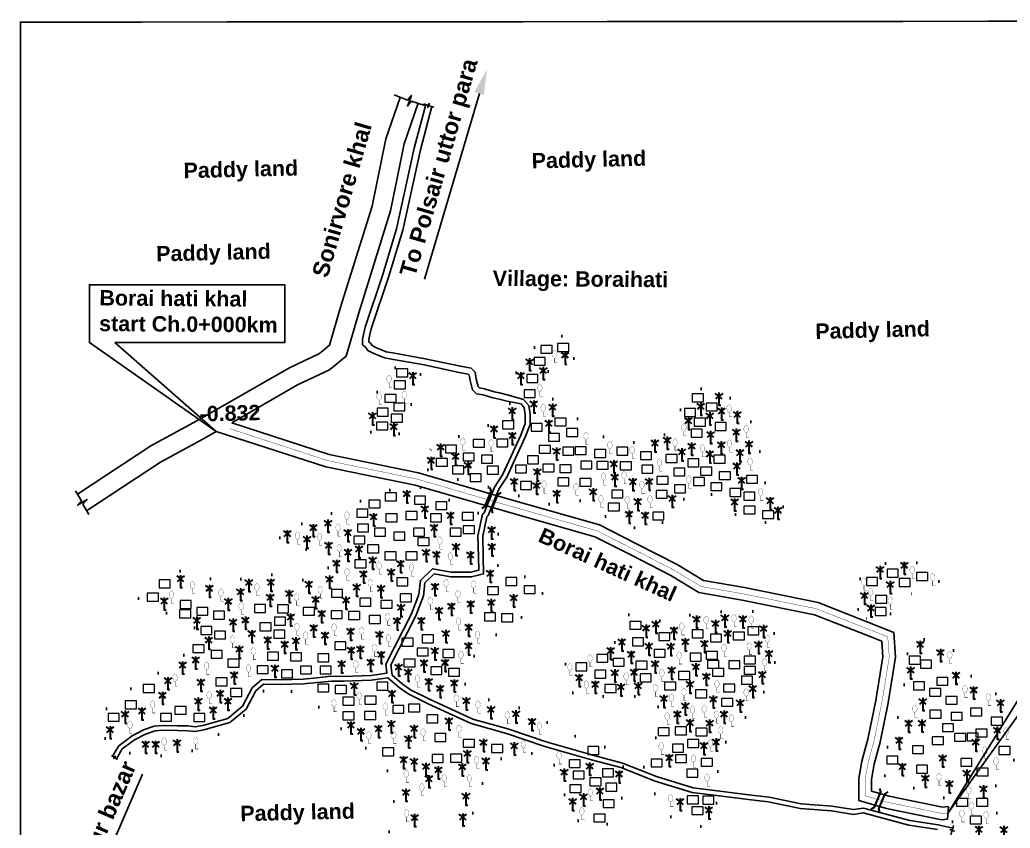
# Model space of a CAD drawing. Header units: millimetres. Extents: x 103 to 31097, y -128775 to -48.
# Drawn here: x 29988 to 30617, y -128496 to -127983 of the extents above; entities that cross this region are included whole.
import ezdxf

# ---------------------------------------------------------------- set-up
doc = ezdxf.new("R2010")
doc.units = ezdxf.units.MM
doc.header["$MEASUREMENT"] = 0
doc.linetypes.add('CENTERX2', pattern=[4, 2.5, -0.5, 0.5, -0.5])
doc.linetypes.add('DOT2', pattern=[0.125, 0, -0.125])
for name, color, linetype in [('boundary', 7, 'Continuous'), ('Home Stead', 151, 'Continuous'), ('Khal', 4, 'Continuous'), ('TEXT', 5, 'Continuous'), ('Trees', 77, 'Continuous')]:
    doc.layers.add(name, color=color, linetype=linetype)
for name, color, linetype, lineweight in [('Bridge or Culvert', 7, 'Continuous', 25), ('HOUSE', 144, 'Continuous', 18), ('PUCCA ROAD', 1, 'Continuous', 30)]:
    doc.layers.add(name, color=color, linetype=linetype, lineweight=lineweight)
doc.styles.add('sum', font='arialbd.ttf')

# ---------------------------------------------------------------- blocks, each defined once
blk = doc.blocks.new('A$C7FEE66E4')
at = {"layer": 'Trees', "linetype": 'Continuous', "const_width": 0.000142}
blk.add_lwpolyline([(0, 0.00001, 0.606435), (0, 0.00493, 0.606435)], format="xyb", close=True, dxfattribs=at)
at = {"layer": 'Trees', "linetype": 'Continuous', "const_width": 0.000252}
for points in [[(0, 0.00001), (0, -0.00287)], [(0, -0.00287), (0.00172, -0.00287)]]:
    blk.add_lwpolyline(points, dxfattribs=at)
blk = doc.blocks.new('A$C01DB3217')
at = {"layer": 'Trees', "color": 1, "lineweight": 30}
blk.add_lwpolyline([(0, 0.0028), (0, -0.00714), (0.00154, -0.00714)], dxfattribs=at)
for centre, start, end in [((-0.01201, -0.01535), 41.24911, 62.67823), ((0.01201, -0.01535), 117.32177, 138.75089)]:
    blk.add_arc(centre, 0.01949, start, end, dxfattribs=at)

msp = doc.modelspace()

# ---------------------------------------------------------------- linework, layer by layer
at = {"layer": 'boundary', "color": 0, "const_width": 1.01}
msp.add_lwpolyline([(29988.69, -127984.47), (31096.58, -127983.5), (31096.58, -128773.3), (29988.69, -128774.27), (29988.69, -127984.47)], dxfattribs=at)
at = {"layer": 'Bridge or Culvert', "color": 7, "linetype": 'Continuous', "lineweight": 30}
for points in [[(30281.27, -128292.73), (30283.28, -128291.55), (30287.22, -128281.9), (30286.57, -128279.64)], [(30288.35, -128295.78), (30287.74, -128293.53), (30291.67, -128283.88), (30293.71, -128282.72)], [(30528.49, -128483.47), (30530.5, -128482.3), (30534.44, -128472.64), (30533.8, -128470.39)], [(30533.92, -128485.68), (30533.3, -128483.44), (30537.24, -128473.79), (30539.28, -128472.62)]]:
    msp.add_lwpolyline(points, dxfattribs=at)
at = {"layer": 'Home Stead', "color": 7, "linetype": 'DOT2', "lineweight": 50, "ltscale": 159.474072, "flags": 128}
for points in [[(30247.01, -128268.39), (30260.86, -128273.43), (30275.5, -128276.69), (30291.83, -128280.95), (30311.44, -128286.91), (30328.43, -128291.18), (30346.38, -128287.6), (30353.46, -128291.05), (30359.46, -128297.77), (30365.09, -128301.58), (30379.63, -128305.57), (30391.98, -128306.48), (30403.06, -128293.04), (30412.77, -128283.79), (30422.22, -128281.07), (30432.03, -128286.88), (30441.66, -128296.32), (30450.56, -128301.04), (30465.62, -128301.95), (30473.69, -128298.81), (30471.99, -128288.01), (30461.64, -128278.71), (30458.92, -128266.54), (30457.1, -128250.75), (30454.92, -128242.58), (30448.56, -128232.41), (30434.93, -128219.12), (30420.21, -128216.94), (30409.68, -128223.66), (30402.77, -128243.45), (30393.69, -128247.81), (30373.7, -128251.98), (30358.26, -128247.26), (30346.63, -128239.64), (30328.98, -128225.63), (30321.9, -128220.19), (30323.17, -128206.21), (30327.35, -128203.12), (30337.89, -128201.85), (30341.16, -128194.77), (30337.16, -128183.69), (30324.81, -128183.33), (30316.81, -128188.05), (30304.46, -128203.85), (30299.73, -128214.92), (30299.19, -128226.54), (30294.44, -128233.29), (30288.09, -128239.1), (30273.91, -128245.45), (30262.29, -128248.36), (30253.57, -128251.44), (30248.48, -128255.98), (30246.3, -128262.7), (30247.01, -128268.39)], [(30210.82, -128244.44), (30227.98, -128247.83), (30235.21, -128230.12), (30240.7, -128216.55), (30243.06, -128205.25), (30231.21, -128202.01), (30223.22, -128204.72), (30218.93, -128211.57), (30209.8, -128228.41), (30209.23, -128239.39), (30210.82, -128244.44)], [(30063.56, -128350.04), (30099.58, -128368.85), (30099.17, -128377.44), (30091.8, -128386.44), (30079.52, -128395.44), (30059.87, -128406.07), (30042.27, -128420.8), (30039.66, -128433.77), (30046.37, -128445.75), (30071.74, -128450.66), (30100.81, -128446.16), (30133.14, -128422.03), (30145.42, -128405.26), (30156.88, -128406.89), (30183.9, -128422.44), (30193.31, -128434.3), (30212.96, -128448.62), (30221.14, -128458.02), (30226.47, -128483.06), (30223.6, -128496.96), (30214.19, -128505.55), (30206, -128520.28), (30207.23, -128535.82), (30214.6, -128551.37), (30247.75, -128541.96), (30266.99, -128523.14), (30278.86, -128472.83), (30288.27, -128455.24), (30294.82, -128450.74), (30304.24, -128449.11), (30323.88, -128447.06), (30333.71, -128472.83), (30334.94, -128484.69), (30344.35, -128492.46), (30358.27, -128495.33), (30368.91, -128485.51), (30371.77, -128463.83), (30370.14, -128448.29), (30329.21, -128433.15), (30314.88, -128422.93), (30296.87, -128416.38), (30274.36, -128411.88), (30269.04, -128400.84), (30279.27, -128381.21), (30285.82, -128375.07), (30300.96, -128368.53), (30314.47, -128352.98), (30322.55, -128343.68), (30307.1, -128335.39), (30291.55, -128331.3), (30291.83, -128306.03), (30288.39, -128300.58), (30273.18, -128293.13), (30239.14, -128278.11), (30216.91, -128282.36), (30206.85, -128287.19), (30190.16, -128294.22), (30174.27, -128301.46), (30153.76, -128305.07), (30152.95, -128313.92), (30175.68, -128320.75), (30183.12, -128325.78), (30184.33, -128333.41), (30167.62, -128338.45), (30146.7, -128334.63), (30134.03, -128336.03), (30120.13, -128340.46), (30102.43, -128335.63), (30093.78, -128333.02), (30077.49, -128331.81), (30072.46, -128334.83), (30063.56, -128350.04)], [(30520.11, -128356.99), (30519.8, -128340.14), (30525.52, -128330.92), (30531.89, -128329.01), (30543.34, -128326.47), (30552.15, -128326.51), (30560.8, -128327.93), (30563.76, -128328.81), (30567.05, -128330.78), (30568.36, -128332.42), (30571.32, -128339.1), (30570.55, -128341.94), (30567.05, -128343.8), (30559.38, -128345.77), (30554.12, -128346.98), (30550.72, -128348.51), (30547.55, -128349.38), (30545.79, -128350.59), (30543.06, -128352.56), (30541.3, -128356.93), (30540.54, -128360.77), (30539.77, -128365.03), (30535.28, -128365.14), (30532.32, -128364.81), (30526.73, -128363.39), (30523.34, -128361.42), (30520.11, -128356.99)], [(30334.46, -128391.53), (30335.51, -128407.01), (30341.81, -128411.99), (30373.83, -128412.26), (30390.63, -128411.47), (30394.3, -128421.7), (30391.41, -128440.9), (30383.02, -128459.52), (30390.36, -128467.91), (30392.47, -128483.97), (30406.12, -128490.79), (30421.6, -128494.98), (30428.43, -128489.21), (30430.79, -128476.62), (30431.05, -128461.67), (30431.27, -128449.33), (30438.14, -128437.8), (30445.75, -128429.41), (30450.74, -128422.33), (30458.61, -128413.15), (30465.44, -128398.19), (30470.42, -128376.65), (30455.2, -128358.29), (30429.21, -128358.55), (30413.2, -128360.65), (30400.08, -128365.37), (30385.64, -128362.48), (30374.62, -128360.38), (30369.89, -128373.76), (30363.59, -128380.06), (30350.47, -128383.99), (30337.08, -128388.45), (30334.46, -128391.53)], [(30545.37, -128425.36), (30535.99, -128452.51), (30535.01, -128461.49), (30554.75, -128470.08), (30571.95, -128475.16), (30580.64, -128479.15), (30578.29, -128489.85), (30583.66, -128495.3), (30590.64, -128496.94), (30593.66, -128509.83), (30593.11, -128516.13), (30589.13, -128525.74), (30585.3, -128530.39), (30570.78, -128532.85), (30561.6, -128541.92), (30561.19, -128551.5), (30566.81, -128561.63), (30579.55, -128569.85), (30594.34, -128570.67), (30615.44, -128565.47), (30622.54, -128563.72), (30632.84, -128567.38), (30649.16, -128577.52), (30664.5, -128587.81), (30673.92, -128593.5), (30685.31, -128573.36), (30694.73, -128551.47), (30692.1, -128531.11), (30662.96, -128520.6), (30645.87, -128514.9), (30624.84, -128503.74), (30611.48, -128491.7), (30602.72, -128476.59), (30613.67, -128458.38), (30620.03, -128451.37), (30630.76, -128455.97), (30635.36, -128471.73), (30641.06, -128489.68), (30646.97, -128497.56), (30656.83, -128503.91), (30673.26, -128510.7), (30692.32, -128515.52), (30706.78, -128511.36), (30714.01, -128495.38), (30727.16, -128485.5), (30755.43, -128493.82), (30765.28, -128492.73), (30772.29, -128485.06), (30776.46, -128467.55), (30775.14, -128451.35), (30743.81, -128444.12), (30723.22, -128426.83), (30697.37, -128417.41), (30675.24, -128408), (30660.57, -128412.11), (30651.81, -128423.05), (30647.87, -128432.9), (30638.88, -128435.31), (30628.15, -128428.09), (30618.73, -128418.89), (30611.3, -128411.65), (30598.57, -128407.51), (30591.78, -128399.19), (30582.36, -128383.86), (30574.22, -128379.66), (30554.29, -128373.53), (30553.41, -128379.01), (30548.81, -128393.46), (30549.69, -128411.63), (30545.37, -128425.36)]]:
    msp.add_lwpolyline(points, dxfattribs=at)
at = {"layer": 'HOUSE'}
for points in [[(30318.85, -128194.43), (30325.93, -128194.43), (30325.93, -128189.47), (30318.85, -128189.47), (30318.85, -128194.43)], [(30329.47, -128193.28), (30336.56, -128193.28), (30336.56, -128188.32), (30329.47, -128188.32), (30329.47, -128193.28)], [(30314.53, -128202.03), (30321.61, -128202.03), (30321.61, -128197.07), (30314.53, -128197.07), (30314.53, -128202.03)], [(30227.26, -128209.38), (30234.35, -128209.38), (30234.35, -128204.42), (30227.26, -128204.42), (30227.26, -128209.38)], [(30309.84, -128212.98), (30316.92, -128212.98), (30316.92, -128208.02), (30309.84, -128208.02), (30309.84, -128212.98)], [(30225.77, -128216.97), (30232.86, -128216.97), (30232.86, -128212.01), (30225.77, -128212.01), (30225.77, -128216.97)], [(30219.81, -128225.48), (30226.9, -128225.48), (30226.9, -128220.51), (30219.81, -128220.51), (30219.81, -128225.48)], [(30308.19, -128222.61), (30315.28, -128222.61), (30315.28, -128217.65), (30308.19, -128217.65), (30308.19, -128222.61)], [(30414.87, -128225.19), (30421.96, -128225.19), (30421.96, -128220.23), (30414.87, -128220.23), (30414.87, -128225.19)], [(30214.9, -128234.25), (30221.99, -128234.25), (30221.99, -128229.29), (30214.9, -128229.29), (30214.9, -128234.25)], [(30225.47, -128230.98), (30232.56, -128230.98), (30232.56, -128226.02), (30225.47, -128226.02), (30225.47, -128230.98)], [(30409.86, -128234.49), (30416.95, -128234.49), (30416.95, -128229.53), (30409.86, -128229.53), (30409.86, -128234.49)], [(30423.61, -128231.05), (30430.69, -128231.05), (30430.69, -128226.09), (30423.61, -128226.09), (30423.61, -128231.05)], [(30223.83, -128238.12), (30230.92, -128238.12), (30230.92, -128233.16), (30223.83, -128233.16), (30223.83, -128238.12)], [(30327.7, -128240.51), (30334.79, -128240.51), (30334.79, -128235.55), (30327.7, -128235.55), (30327.7, -128240.51)], [(30416.16, -128240.64), (30423.25, -128240.64), (30423.25, -128235.67), (30416.16, -128235.67), (30416.16, -128240.64)], [(30214.6, -128243.03), (30221.69, -128243.03), (30221.69, -128238.07), (30214.6, -128238.07), (30214.6, -128243.03)], [(30294.56, -128242.33), (30301.65, -128242.33), (30301.65, -128237.37), (30294.56, -128237.37), (30294.56, -128242.33)], [(30312.58, -128243.92), (30319.67, -128243.92), (30319.67, -128238.96), (30312.58, -128238.96), (30312.58, -128243.92)], [(30335.18, -128247.17), (30342.27, -128247.17), (30342.27, -128242.21), (30335.18, -128242.21), (30335.18, -128247.17)], [(30429.33, -128243.35), (30436.42, -128243.35), (30436.42, -128238.39), (30429.33, -128238.39), (30429.33, -128243.35)], [(30323.63, -128250.26), (30330.72, -128250.26), (30330.72, -128245.29), (30323.63, -128245.29), (30323.63, -128250.26)], [(30414.16, -128247.64), (30421.24, -128247.64), (30421.24, -128242.68), (30414.16, -128242.68), (30414.16, -128247.64)], [(30258.27, -128257.68), (30265.36, -128257.68), (30265.36, -128252.72), (30258.27, -128252.72), (30258.27, -128257.68)], [(30275.92, -128254.1), (30283, -128254.1), (30283, -128249.14), (30275.92, -128249.14), (30275.92, -128254.1)], [(30290.8, -128253.84), (30297.89, -128253.84), (30297.89, -128248.88), (30290.8, -128248.88), (30290.8, -128253.84)], [(30317.78, -128257.89), (30324.87, -128257.89), (30324.87, -128252.93), (30317.78, -128252.93), (30317.78, -128257.89)], [(30332.74, -128259.03), (30339.83, -128259.03), (30339.83, -128254.06), (30332.74, -128254.06), (30332.74, -128259.03)], [(30340.54, -128258.7), (30347.63, -128258.7), (30347.63, -128253.74), (30340.54, -128253.74), (30340.54, -128258.7)], [(30367, -128259.04), (30374.09, -128259.04), (30374.09, -128254.08), (30367, -128254.08), (30367, -128259.04)], [(30269.48, -128262.73), (30276.57, -128262.73), (30276.57, -128257.77), (30269.48, -128257.77), (30269.48, -128262.73)], [(30281.06, -128264.11), (30288.15, -128264.11), (30288.15, -128259.15), (30281.06, -128259.15), (30281.06, -128264.11)], [(30310.3, -128264.55), (30317.39, -128264.55), (30317.39, -128259.59), (30310.3, -128259.59), (30310.3, -128264.55)], [(30352.9, -128260.49), (30359.99, -128260.49), (30359.99, -128255.53), (30352.9, -128255.53), (30352.9, -128260.49)], [(30381.94, -128261.84), (30389.03, -128261.84), (30389.03, -128256.88), (30381.94, -128256.88), (30381.94, -128261.84)], [(30398.12, -128263.7), (30405.21, -128263.7), (30405.21, -128258.74), (30398.12, -128258.74), (30398.12, -128263.7)], [(30428.61, -128264.13), (30435.7, -128264.13), (30435.7, -128259.17), (30428.61, -128259.17), (30428.61, -128264.13)], [(30252.48, -128266.13), (30259.57, -128266.13), (30259.57, -128261.17), (30252.48, -128261.17), (30252.48, -128266.13)], [(30262.78, -128270.9), (30269.86, -128270.9), (30269.86, -128265.94), (30262.78, -128265.94), (30262.78, -128270.9)], [(30284.83, -128271.09), (30291.92, -128271.09), (30291.92, -128266.12), (30284.83, -128266.12), (30284.83, -128271.09)], [(30302.64, -128270.36), (30309.73, -128270.36), (30309.73, -128265.4), (30302.64, -128265.4), (30302.64, -128270.36)], [(30320.06, -128269.75), (30327.15, -128269.75), (30327.15, -128264.78), (30320.06, -128264.78), (30320.06, -128269.75)], [(30330.95, -128270.07), (30338.04, -128270.07), (30338.04, -128265.11), (30330.95, -128265.11), (30330.95, -128270.07)], [(30344.12, -128267.8), (30351.21, -128267.8), (30351.21, -128262.83), (30344.12, -128262.83), (30344.12, -128267.8)], [(30354.36, -128267.96), (30361.45, -128267.96), (30361.45, -128263), (30354.36, -128263), (30354.36, -128267.96)], [(30369.16, -128268.28), (30376.24, -128268.28), (30376.24, -128263.32), (30369.16, -128263.32), (30369.16, -128268.28)], [(30382.84, -128270.42), (30389.93, -128270.42), (30389.93, -128265.46), (30382.84, -128265.46), (30382.84, -128270.42)], [(30403.13, -128272.28), (30410.22, -128272.28), (30410.22, -128267.32), (30403.13, -128267.32), (30403.13, -128272.28)], [(30412, -128266.42), (30419.09, -128266.42), (30419.09, -128261.46), (30412, -128261.46), (30412, -128266.42)], [(30420.17, -128271.71), (30427.25, -128271.71), (30427.25, -128266.75), (30420.17, -128266.75), (30420.17, -128271.71)], [(30273.89, -128275.77), (30280.98, -128275.77), (30280.98, -128270.81), (30273.89, -128270.81), (30273.89, -128275.77)], [(30329.49, -128278.52), (30336.58, -128278.52), (30336.58, -128273.55), (30329.49, -128273.55), (30329.49, -128278.52)], [(30392.44, -128277.57), (30399.52, -128277.57), (30399.52, -128272.61), (30392.44, -128272.61), (30392.44, -128277.57)], [(30415.58, -128278.29), (30422.67, -128278.29), (30422.67, -128273.33), (30415.58, -128273.33), (30415.58, -128278.29)], [(30432.05, -128274.57), (30439.13, -128274.57), (30439.13, -128269.61), (30432.05, -128269.61), (30432.05, -128274.57)], [(30449.22, -128276.86), (30456.31, -128276.86), (30456.31, -128271.9), (30449.22, -128271.9), (30449.22, -128276.86)], [(30305.84, -128280.84), (30312.93, -128280.84), (30312.93, -128275.88), (30305.84, -128275.88), (30305.84, -128280.84)], [(30343.63, -128278.84), (30350.72, -128278.84), (30350.72, -128273.88), (30343.63, -128273.88), (30343.63, -128278.84)], [(30403.56, -128282.86), (30410.65, -128282.86), (30410.65, -128277.9), (30403.56, -128277.9), (30403.56, -128282.86)], [(30426.61, -128281.58), (30433.69, -128281.58), (30433.69, -128276.62), (30426.61, -128276.62), (30426.61, -128281.58)], [(30220.06, -128287.99), (30227.15, -128287.99), (30227.15, -128283.03), (30220.06, -128283.03), (30220.06, -128287.99)], [(30238.56, -128290.07), (30245.64, -128290.07), (30245.64, -128285.1), (30238.56, -128285.1), (30238.56, -128290.07)], [(30363.79, -128286.15), (30370.88, -128286.15), (30370.88, -128281.19), (30363.79, -128281.19), (30363.79, -128286.15)], [(30391.96, -128286.44), (30399.05, -128286.44), (30399.05, -128281.48), (30391.96, -128281.48), (30391.96, -128286.44)], [(30438.64, -128285.28), (30445.73, -128285.28), (30445.73, -128280.32), (30438.64, -128280.32), (30438.64, -128285.28)], [(30447.51, -128287.58), (30454.59, -128287.58), (30454.59, -128282.62), (30447.51, -128282.62), (30447.51, -128287.58)], [(30209.67, -128292.56), (30216.76, -128292.56), (30216.76, -128287.6), (30209.67, -128287.6), (30209.67, -128292.56)], [(30252.07, -128293.6), (30259.15, -128293.6), (30259.15, -128288.63), (30252.07, -128288.63), (30252.07, -128293.6)], [(30361.55, -128294.46), (30368.63, -128294.46), (30368.63, -128289.5), (30361.55, -128289.5), (30361.55, -128294.46)], [(30447.65, -128296.31), (30454.74, -128296.31), (30454.74, -128291.35), (30447.65, -128291.35), (30447.65, -128296.31)], [(30201.98, -128298.37), (30209.07, -128298.37), (30209.07, -128293.41), (30201.98, -128293.41), (30201.98, -128298.37)], [(30220.48, -128301.28), (30227.57, -128301.28), (30227.57, -128296.32), (30220.48, -128296.32), (30220.48, -128301.28)], [(30233.15, -128299.82), (30240.24, -128299.82), (30240.24, -128294.86), (30233.15, -128294.86), (30233.15, -128299.82)], [(30248.74, -128301.28), (30255.83, -128301.28), (30255.83, -128296.32), (30248.74, -128296.32), (30248.74, -128301.28)], [(30268.89, -128300.39), (30275.98, -128300.39), (30275.98, -128295.43), (30268.89, -128295.43), (30268.89, -128300.39)], [(30389.83, -128300.14), (30396.92, -128300.14), (30396.92, -128295.18), (30389.83, -128295.18), (30389.83, -128300.14)], [(30459.53, -128299.31), (30466.62, -128299.31), (30466.62, -128294.35), (30459.53, -128294.35), (30459.53, -128299.31)], [(30202.4, -128307.71), (30209.49, -128307.71), (30209.49, -128302.75), (30202.4, -128302.75), (30202.4, -128307.71)], [(30269.59, -128308.85), (30276.67, -128308.85), (30276.67, -128303.89), (30269.59, -128303.89), (30269.59, -128308.85)], [(30200.11, -128315.39), (30207.2, -128315.39), (30207.2, -128310.43), (30200.11, -128310.43), (30200.11, -128315.39)], [(30213.21, -128310.41), (30220.29, -128310.41), (30220.29, -128305.45), (30213.21, -128305.45), (30213.21, -128310.41)], [(30225.47, -128312.9), (30232.55, -128312.9), (30232.55, -128307.94), (30225.47, -128307.94), (30225.47, -128312.9)], [(30237.94, -128310.41), (30245.02, -128310.41), (30245.02, -128305.45), (30237.94, -128305.45), (30237.94, -128310.41)], [(30261.21, -128310.41), (30268.3, -128310.41), (30268.3, -128305.45), (30261.21, -128305.45), (30261.21, -128310.41)], [(30208.84, -128321), (30215.93, -128321), (30215.93, -128316.04), (30208.84, -128316.04), (30208.84, -128321)], [(30240.84, -128316.43), (30247.93, -128316.43), (30247.93, -128311.47), (30240.84, -128311.47), (30240.84, -128316.43)], [(30219.86, -128325.36), (30226.94, -128325.36), (30226.94, -128320.4), (30219.86, -128320.4), (30219.86, -128325.36)], [(30233.15, -128325.36), (30240.24, -128325.36), (30240.24, -128320.4), (30233.15, -128320.4), (30233.15, -128325.36)], [(30200.8, -128330.48), (30207.89, -128330.48), (30207.89, -128325.52), (30200.8, -128325.52), (30200.8, -128330.48)], [(30538.53, -128336.42), (30545.62, -128336.42), (30545.62, -128331.46), (30538.53, -128331.46), (30538.53, -128336.42)], [(30557.18, -128338.54), (30564.27, -128338.54), (30564.27, -128333.58), (30557.18, -128333.58), (30557.18, -128338.54)], [(30076.56, -128343.14), (30083.65, -128343.14), (30083.65, -128338.17), (30076.56, -128338.17), (30076.56, -128343.14)], [(30227.33, -128341.86), (30234.42, -128341.86), (30234.42, -128336.9), (30227.33, -128336.9), (30227.33, -128341.86)], [(30284.9, -128347.46), (30291.99, -128347.46), (30291.99, -128342.5), (30284.9, -128342.5), (30284.9, -128347.46)], [(30296.54, -128341.65), (30303.62, -128341.65), (30303.62, -128336.69), (30296.54, -128336.69), (30296.54, -128341.65)], [(30308.17, -128346.84), (30315.26, -128346.84), (30315.26, -128341.88), (30308.17, -128341.88), (30308.17, -128346.84)], [(30525.39, -128341.64), (30532.48, -128341.64), (30532.48, -128336.68), (30525.39, -128336.68), (30525.39, -128341.64)], [(30546.16, -128342.35), (30553.24, -128342.35), (30553.24, -128337.39), (30546.16, -128337.39), (30546.16, -128342.35)], [(30069.1, -128351.56), (30076.19, -128351.56), (30076.19, -128346.6), (30069.1, -128346.6), (30069.1, -128351.56)], [(30185.95, -128349.12), (30193.04, -128349.12), (30193.04, -128344.16), (30185.95, -128344.16), (30185.95, -128349.12)], [(30229.62, -128352.03), (30236.71, -128352.03), (30236.71, -128347.07), (30229.62, -128347.07), (30229.62, -128352.03)], [(30531.18, -128352.93), (30538.27, -128352.93), (30538.27, -128347.97), (30531.18, -128347.97), (30531.18, -128352.93)], [(30089.85, -128356.29), (30096.93, -128356.29), (30096.93, -128351.32), (30089.85, -128351.32), (30089.85, -128356.29)], [(30137.1, -128358.78), (30144.19, -128358.78), (30144.19, -128353.82), (30137.1, -128353.82), (30137.1, -128358.78)], [(30151.67, -128359.01), (30158.76, -128359.01), (30158.76, -128354.05), (30151.67, -128354.05), (30151.67, -128359.01)], [(30203.85, -128354.73), (30210.94, -128354.73), (30210.94, -128349.77), (30203.85, -128349.77), (30203.85, -128354.73)], [(30217.36, -128356.18), (30224.45, -128356.18), (30224.45, -128351.22), (30217.36, -128351.22), (30217.36, -128356.18)], [(30089.55, -128362.19), (30096.64, -128362.19), (30096.64, -128357.23), (30089.55, -128357.23), (30089.55, -128362.19)], [(30100.49, -128360.56), (30107.58, -128360.56), (30107.58, -128355.6), (30100.49, -128355.6), (30100.49, -128360.56)], [(30110.99, -128363.05), (30118.08, -128363.05), (30118.08, -128358.09), (30110.99, -128358.09), (30110.99, -128363.05)], [(30168.03, -128360.59), (30175.11, -128360.59), (30175.11, -128355.63), (30168.03, -128355.63), (30168.03, -128360.59)], [(30185.67, -128362.69), (30192.76, -128362.69), (30192.76, -128357.73), (30185.67, -128357.73), (30185.67, -128362.69)], [(30196.79, -128363.24), (30203.87, -128363.24), (30203.87, -128358.28), (30196.79, -128358.28), (30196.79, -128363.24)], [(30209.88, -128365.73), (30216.97, -128365.73), (30216.97, -128360.77), (30209.88, -128360.77), (30209.88, -128365.73)], [(30283.03, -128364.07), (30290.11, -128364.07), (30290.11, -128359.11), (30283.03, -128359.11), (30283.03, -128364.07)], [(30293.83, -128364.69), (30300.92, -128364.69), (30300.92, -128359.73), (30293.83, -128359.73), (30293.83, -128364.69)], [(30530.9, -128360.7), (30537.99, -128360.7), (30537.99, -128355.73), (30530.9, -128355.73), (30530.9, -128360.7)], [(30102.98, -128372.71), (30110.06, -128372.71), (30110.06, -128367.75), (30102.98, -128367.75), (30102.98, -128372.71)], [(30140.57, -128370.41), (30147.66, -128370.41), (30147.66, -128365.45), (30140.57, -128365.45), (30140.57, -128370.41)], [(30149.74, -128366.87), (30156.83, -128366.87), (30156.83, -128361.91), (30149.74, -128361.91), (30149.74, -128366.87)], [(30375.31, -128369.46), (30382.4, -128369.46), (30382.4, -128364.5), (30375.31, -128364.5), (30375.31, -128369.46)], [(30450.1, -128372.94), (30457.19, -128372.94), (30457.19, -128367.98), (30450.1, -128367.98), (30450.1, -128372.94)], [(30111.68, -128375.61), (30118.77, -128375.61), (30118.77, -128370.65), (30111.68, -128370.65), (30111.68, -128375.61)], [(30149.28, -128375.05), (30156.37, -128375.05), (30156.37, -128370.09), (30149.28, -128370.09), (30149.28, -128375.05)], [(30243.54, -128378.04), (30250.63, -128378.04), (30250.63, -128373.08), (30243.54, -128373.08), (30243.54, -128378.04)], [(30393.62, -128376.6), (30400.7, -128376.6), (30400.7, -128371.64), (30393.62, -128371.64), (30393.62, -128376.6)], [(30414.71, -128374.86), (30421.8, -128374.86), (30421.8, -128369.9), (30414.71, -128369.9), (30414.71, -128374.86)], [(30426.39, -128377.47), (30433.48, -128377.47), (30433.48, -128372.51), (30426.39, -128372.51), (30426.39, -128377.47)], [(30440.86, -128376.25), (30447.95, -128376.25), (30447.95, -128371.29), (30440.86, -128371.29), (30440.86, -128376.25)], [(30098, -128384.22), (30105.08, -128384.22), (30105.08, -128379.26), (30098, -128379.26), (30098, -128384.22)], [(30188.06, -128382.4), (30195.14, -128382.4), (30195.14, -128377.44), (30188.06, -128377.44), (30188.06, -128382.4)], [(30230.66, -128380.12), (30237.75, -128380.12), (30237.75, -128375.16), (30230.66, -128375.16), (30230.66, -128380.12)], [(30376.88, -128379.91), (30383.97, -128379.91), (30383.97, -128374.95), (30376.88, -128374.95), (30376.88, -128379.91)], [(30109.61, -128387.81), (30116.69, -128387.81), (30116.69, -128382.85), (30109.61, -128382.85), (30109.61, -128387.81)], [(30145.28, -128389.04), (30152.36, -128389.04), (30152.36, -128384.07), (30145.28, -128384.07), (30145.28, -128389.04)], [(30159.91, -128389.44), (30166.99, -128389.44), (30166.99, -128384.48), (30159.91, -128384.48), (30159.91, -128389.44)], [(30177.25, -128390.08), (30184.34, -128390.08), (30184.34, -128385.12), (30177.25, -128385.12), (30177.25, -128390.08)], [(30240.22, -128386.35), (30247.3, -128386.35), (30247.3, -128381.38), (30240.22, -128381.38), (30240.22, -128386.35)], [(30256.63, -128387.38), (30263.72, -128387.38), (30263.72, -128382.42), (30256.63, -128382.42), (30256.63, -128387.38)], [(30354.22, -128390.36), (30361.3, -128390.36), (30361.3, -128385.39), (30354.22, -128385.39), (30354.22, -128390.36)], [(30390.65, -128387.22), (30397.74, -128387.22), (30397.74, -128382.26), (30390.65, -128382.26), (30390.65, -128387.22)], [(30413.49, -128389.66), (30420.58, -128389.66), (30420.58, -128384.7), (30413.49, -128384.7), (30413.49, -128389.66)], [(30423.78, -128388.44), (30430.86, -128388.44), (30430.86, -128383.48), (30423.78, -128383.48), (30423.78, -128388.44)], [(30447.84, -128391.4), (30454.92, -128391.4), (30454.92, -128386.44), (30447.84, -128386.44), (30447.84, -128391.4)], [(30552.55, -128391.57), (30559.64, -128391.57), (30559.64, -128386.6), (30552.55, -128386.6), (30552.55, -128391.57)], [(30120.24, -128393.47), (30127.33, -128393.47), (30127.33, -128388.51), (30120.24, -128388.51), (30120.24, -128393.47)], [(30138.78, -128397.6), (30145.87, -128397.6), (30145.87, -128392.63), (30138.78, -128392.63), (30138.78, -128397.6)], [(30166.21, -128397.84), (30173.29, -128397.84), (30173.29, -128392.87), (30166.21, -128392.87), (30166.21, -128397.84)], [(30178.7, -128397.79), (30185.79, -128397.79), (30185.79, -128392.83), (30178.7, -128392.83), (30178.7, -128397.79)], [(30231.9, -128393.4), (30238.99, -128393.4), (30238.99, -128388.44), (30231.9, -128388.44), (30231.9, -128393.4)], [(30340.97, -128395.76), (30348.05, -128395.76), (30348.05, -128390.79), (30340.97, -128390.79), (30340.97, -128395.76)], [(30364.68, -128392.97), (30371.76, -128392.97), (30371.76, -128388.01), (30364.68, -128388.01), (30364.68, -128392.97)], [(30379.15, -128394.71), (30386.23, -128394.71), (30386.23, -128389.75), (30379.15, -128389.75), (30379.15, -128394.71)], [(30424.65, -128394.19), (30431.73, -128394.19), (30431.73, -128389.23), (30424.65, -128389.23), (30424.65, -128394.19)], [(30438.07, -128394.36), (30445.16, -128394.36), (30445.16, -128389.4), (30438.07, -128389.4), (30438.07, -128394.36)], [(30447.84, -128398.02), (30454.92, -128398.02), (30454.92, -128393.06), (30447.84, -128393.06), (30447.84, -128398.02)], [(30559.64, -128394.05), (30566.73, -128394.05), (30566.73, -128389.09), (30559.64, -128389.09), (30559.64, -128394.05)], [(30154.17, -128400.21), (30161.25, -128400.21), (30161.25, -128395.25), (30154.17, -128395.25), (30154.17, -128400.21)], [(30248.94, -128398.18), (30256.03, -128398.18), (30256.03, -128393.22), (30248.94, -128393.22), (30248.94, -128398.18)], [(30260.17, -128399.22), (30267.25, -128399.22), (30267.25, -128394.26), (30260.17, -128394.26), (30260.17, -128399.22)], [(30353, -128400.46), (30360.08, -128400.46), (30360.08, -128395.5), (30353, -128395.5), (30353, -128400.46)], [(30381.76, -128402.72), (30388.85, -128402.72), (30388.85, -128397.76), (30381.76, -128397.76), (30381.76, -128402.72)], [(30406.17, -128401.33), (30413.26, -128401.33), (30413.26, -128396.37), (30406.17, -128396.37), (30406.17, -128401.33)], [(30427.79, -128399.24), (30434.87, -128399.24), (30434.87, -128394.28), (30427.79, -128394.28), (30427.79, -128399.24)], [(30446.09, -128404.29), (30453.18, -128404.29), (30453.18, -128399.33), (30446.09, -128399.33), (30446.09, -128404.29)], [(30066.55, -128409.5), (30073.64, -128409.5), (30073.64, -128404.54), (30066.55, -128404.54), (30066.55, -128409.5)], [(30112.64, -128405.34), (30119.73, -128405.34), (30119.73, -128400.38), (30112.64, -128400.38), (30112.64, -128405.34)], [(30177.25, -128409.18), (30184.34, -128409.18), (30184.34, -128404.22), (30177.25, -128404.22), (30177.25, -128409.18)], [(30188.29, -128410.15), (30195.38, -128410.15), (30195.38, -128405.19), (30188.29, -128405.19), (30188.29, -128410.15)], [(30214.65, -128408), (30221.74, -128408), (30221.74, -128403.04), (30214.65, -128403.04), (30214.65, -128408)], [(30359.45, -128409.51), (30366.53, -128409.51), (30366.53, -128404.55), (30359.45, -128404.55), (30359.45, -128409.51)], [(30397.28, -128407.95), (30404.37, -128407.95), (30404.37, -128402.99), (30397.28, -128402.99), (30397.28, -128407.95)], [(30434.75, -128409.22), (30441.84, -128409.22), (30441.84, -128404.25), (30434.75, -128404.25), (30434.75, -128409.22)], [(30555.23, -128407.85), (30562.31, -128407.85), (30562.31, -128402.89), (30555.23, -128402.89), (30555.23, -128407.85)], [(30570.03, -128405), (30577.12, -128405), (30577.12, -128400.04), (30570.03, -128400.04), (30570.03, -128405)], [(30121.94, -128412.02), (30129.03, -128412.02), (30129.03, -128407.06), (30121.94, -128407.06), (30121.94, -128412.02)], [(30207.17, -128416.92), (30214.26, -128416.92), (30214.26, -128411.96), (30207.17, -128411.96), (30207.17, -128416.92)], [(30416.97, -128412.87), (30424.06, -128412.87), (30424.06, -128407.91), (30416.97, -128407.91), (30416.97, -128412.87)], [(30565.48, -128411.97), (30572.57, -128411.97), (30572.57, -128407.01), (30565.48, -128407.01), (30565.48, -128411.97)], [(30055.08, -128419.89), (30062.17, -128419.89), (30062.17, -128414.93), (30055.08, -128414.93), (30055.08, -128419.89)], [(30193.25, -128417.55), (30200.34, -128417.55), (30200.34, -128412.59), (30193.25, -128412.59), (30193.25, -128417.55)], [(30224.84, -128422.74), (30231.92, -128422.74), (30231.92, -128417.78), (30224.84, -128417.78), (30224.84, -128422.74)], [(30234.91, -128421.88), (30242, -128421.88), (30242, -128416.92), (30234.91, -128416.92), (30234.91, -128421.88)], [(30433.53, -128418.27), (30440.62, -128418.27), (30440.62, -128413.31), (30433.53, -128413.31), (30433.53, -128418.27)], [(30575.8, -128417.03), (30582.89, -128417.03), (30582.89, -128412.06), (30575.8, -128412.06), (30575.8, -128417.03)], [(30044.23, -128427.83), (30051.32, -128427.83), (30051.32, -128422.87), (30044.23, -128422.87), (30044.23, -128427.83)], [(30077.44, -128427.81), (30084.53, -128427.81), (30084.53, -128422.84), (30077.44, -128422.84), (30077.44, -128427.81)], [(30086.57, -128423.38), (30093.65, -128423.38), (30093.65, -128418.41), (30086.57, -128418.41), (30086.57, -128423.38)], [(30098.59, -128427.89), (30105.68, -128427.89), (30105.68, -128422.93), (30098.59, -128422.93), (30098.59, -128427.89)], [(30193.25, -128426.89), (30200.34, -128426.89), (30200.34, -128421.93), (30193.25, -128421.93), (30193.25, -128426.89)], [(30206.96, -128426.68), (30214.05, -128426.68), (30214.05, -128421.72), (30206.96, -128421.72), (30206.96, -128426.68)], [(30246.38, -128428.74), (30253.47, -128428.74), (30253.47, -128423.78), (30246.38, -128423.78), (30246.38, -128428.74)], [(30565.62, -128425.77), (30572.71, -128425.77), (30572.71, -128420.81), (30565.62, -128420.81), (30565.62, -128425.77)], [(30579.15, -128427.23), (30586.24, -128427.23), (30586.24, -128422.27), (30579.15, -128422.27), (30579.15, -128427.23)], [(30591.53, -128424.38), (30598.62, -128424.38), (30598.62, -128419.42), (30591.53, -128419.42), (30591.53, -128424.38)], [(30573.59, -128434.34), (30580.68, -128434.34), (30580.68, -128429.38), (30573.59, -128429.38), (30573.59, -128434.34)], [(30604.63, -128430.22), (30611.72, -128430.22), (30611.72, -128425.26), (30604.63, -128425.26), (30604.63, -128430.22)], [(30251.48, -128440.59), (30258.57, -128440.59), (30258.57, -128435.63), (30251.48, -128435.63), (30251.48, -128440.59)], [(30393.23, -128436.86), (30400.32, -128436.86), (30400.32, -128431.9), (30393.23, -128431.9), (30393.23, -128436.86)], [(30404.07, -128436.38), (30411.15, -128436.38), (30411.15, -128431.42), (30404.07, -128431.42), (30404.07, -128436.38)], [(30417.14, -128437.08), (30424.23, -128437.08), (30424.23, -128432.12), (30417.14, -128432.12), (30417.14, -128437.08)], [(30581.28, -128440.46), (30588.37, -128440.46), (30588.37, -128435.5), (30581.28, -128435.5), (30581.28, -128440.46)], [(30589.26, -128440.32), (30596.34, -128440.32), (30596.34, -128435.36), (30589.26, -128435.36), (30589.26, -128440.32)], [(30594.81, -128437.76), (30601.9, -128437.76), (30601.9, -128432.8), (30594.81, -128432.8), (30594.81, -128437.76)], [(30269.57, -128444.32), (30276.66, -128444.32), (30276.66, -128439.36), (30269.57, -128439.36), (30269.57, -128444.32)], [(30287.51, -128447.61), (30294.6, -128447.61), (30294.6, -128442.65), (30287.51, -128442.65), (30287.51, -128447.61)], [(30402.32, -128447.42), (30409.41, -128447.42), (30409.41, -128442.45), (30402.32, -128442.45), (30402.32, -128447.42)], [(30411.91, -128444.45), (30419, -128444.45), (30419, -128439.49), (30411.91, -128439.49), (30411.91, -128444.45)], [(30554.52, -128448.29), (30561.6, -128448.29), (30561.6, -128443.32), (30554.52, -128443.32), (30554.52, -128448.29)], [(30567.19, -128442.6), (30574.28, -128442.6), (30574.28, -128437.63), (30567.19, -128437.63), (30567.19, -128442.6)], [(30218.4, -128449.73), (30225.48, -128449.73), (30225.48, -128444.76), (30218.4, -128444.76), (30218.4, -128449.73)], [(30249.83, -128453.88), (30256.92, -128453.88), (30256.92, -128448.92), (30249.83, -128448.92), (30249.83, -128453.88)], [(30261.5, -128453.74), (30268.59, -128453.74), (30268.59, -128448.77), (30261.5, -128448.77), (30261.5, -128453.74)], [(30348.52, -128448.84), (30355.61, -128448.84), (30355.61, -128443.87), (30348.52, -128443.87), (30348.52, -128448.84)], [(30404.24, -128454.03), (30411.32, -128454.03), (30411.32, -128449.07), (30404.24, -128449.07), (30404.24, -128454.03)], [(30609.47, -128448.86), (30616.56, -128448.86), (30616.56, -128443.89), (30609.47, -128443.89), (30609.47, -128448.86)], [(30336.74, -128457.23), (30343.83, -128457.23), (30343.83, -128452.27), (30336.74, -128452.27), (30336.74, -128457.23)], [(30388.72, -128456.82), (30395.81, -128456.82), (30395.81, -128451.86), (30388.72, -128451.86), (30388.72, -128456.82)], [(30420.63, -128456.3), (30427.71, -128456.3), (30427.71, -128451.34), (30420.63, -128451.34), (30420.63, -128456.3)], [(30538.29, -128454.83), (30545.37, -128454.83), (30545.37, -128449.87), (30538.29, -128449.87), (30538.29, -128454.83)], [(30557.08, -128460.66), (30564.17, -128460.66), (30564.17, -128455.7), (30557.08, -128455.7), (30557.08, -128460.66)], [(30585.27, -128456.4), (30592.36, -128456.4), (30592.36, -128451.43), (30585.27, -128451.43), (30585.27, -128456.4)], [(30339.29, -128464.34), (30346.38, -128464.34), (30346.38, -128459.38), (30339.29, -128459.38), (30339.29, -128464.34)], [(30357.87, -128462.96), (30364.96, -128462.96), (30364.96, -128458), (30357.87, -128458), (30357.87, -128462.96)], [(30411.38, -128463.26), (30418.47, -128463.26), (30418.47, -128458.3), (30411.38, -128458.3), (30411.38, -128463.26)], [(30595.52, -128462.51), (30602.61, -128462.51), (30602.61, -128457.55), (30595.52, -128457.55), (30595.52, -128462.51)], [(30337.27, -128473.04), (30344.36, -128473.04), (30344.36, -128468.08), (30337.27, -128468.08), (30337.27, -128473.04)], [(30349.91, -128468.73), (30357, -128468.73), (30357, -128463.77), (30349.91, -128463.77), (30349.91, -128468.73)], [(30360, -128472.12), (30367.09, -128472.12), (30367.09, -128467.16), (30360, -128467.16), (30360, -128472.12)], [(30358.3, -128482.52), (30365.39, -128482.52), (30365.39, -128477.56), (30358.3, -128477.56), (30358.3, -128482.52)], [(30411.68, -128480.1), (30418.77, -128480.1), (30418.77, -128475.14), (30411.68, -128475.14), (30411.68, -128480.1)], [(30421.5, -128480.33), (30428.58, -128480.33), (30428.58, -128475.37), (30421.5, -128475.37), (30421.5, -128480.33)], [(30582.63, -128481.76), (30589.72, -128481.76), (30589.72, -128476.8), (30582.63, -128476.8), (30582.63, -128481.76)], [(30595.27, -128481.76), (30602.36, -128481.76), (30602.36, -128476.8), (30595.27, -128476.8), (30595.27, -128481.76)], [(30352.46, -128491.64), (30359.55, -128491.64), (30359.55, -128486.68), (30352.46, -128486.68), (30352.46, -128491.64)], [(30414.7, -128486.95), (30421.79, -128486.95), (30421.79, -128481.99), (30414.7, -128481.99), (30414.7, -128486.95)], [(30591.31, -128492.88), (30598.39, -128492.88), (30598.39, -128487.92), (30591.31, -128487.92), (30591.31, -128492.88)]]:
    msp.add_lwpolyline(points, dxfattribs=at)
at = {"layer": 'Khal', "lineweight": 25, "ltscale": 0.1}
for points in [[(30024.72, -128283.76), (30071.32, -128253.1), (30100.42, -128237.38), (30158.92, -128203.87), (30178.32, -128194.67), (30184.8, -128189.41), (30191.76, -128165.31), (30211.85, -128101.22), (30220.54, -128058.37), (30229.62, -128032.16)], [(30225.81, -128030.62), (30234.15, -128033.99), (30236.65, -128030.95), (30234.17, -128037.72), (30236.48, -128034.51), (30245.28, -128037.28)], [(30122.63, -128238.48), (30164.48, -128214.51), (30184.76, -128204.9), (30195.29, -128196.36), (30203.25, -128168.77), (30223.49, -128104.21), (30232.14, -128061.54), (30241.01, -128035.93)], [(30030.51, -128294.32), (30077.48, -128263.41), (30106.25, -128247.86), (30112.7, -128244.17)], [(30023.51, -128281.75), (30027.34, -128288.11), (30024.83, -128290.82), (30030.83, -128287.1), (30028.12, -128290.07), (30031.89, -128296.78)]]:
    msp.add_lwpolyline(points, dxfattribs=at)
at = {"layer": 'Khal', "color": 7, "linetype": 'CENTERX2', "lineweight": 30, "ltscale": 5, "const_width": 0.221}
msp.add_lwpolyline([(30121.39, -128242.28), (30183.49, -128262.51), (30240.11, -128274.22), (30297.29, -128290.8), (30354.48, -128307.08), (30377.26, -128318.56), (30403.32, -128331.98), (30420.55, -128342.39), (30447.21, -128347), (30493.57, -128356.45), (30522.63, -128367.87), (30538.91, -128374.26), (30539.87, -128387.1), (30535.27, -128415.42), (30530.26, -128440.06), (30526.45, -128454.08), (30524.62, -128464.48), (30524.62, -128475.15), (30538.96, -128479.25), (30573.53, -128486.27), (30577.93, -128485.87)], dxfattribs=at)
at = {"layer": 'Khal', "color": 3, "lineweight": 25, "ltscale": 0.1}
for points in [[(30122.63, -128238.48), (30184.52, -128258.64), (30241.07, -128270.34), (30298.4, -128286.95), (30355.94, -128303.34), (30379.08, -128314.99), (30405.27, -128328.48), (30421.98, -128338.58), (30447.95, -128343.07), (30494.71, -128352.6), (30524.09, -128364.15), (30542.71, -128371.46), (30543.89, -128387.27), (30539.21, -128416.14), (30534.15, -128440.98), (30530.36, -128454.95), (30528.62, -128464.83), (30528.62, -128472.13), (30539.91, -128475.36), (30573.75, -128482.23), (30577.57, -128481.89)], [(30112.7, -128244.17), (30182.46, -128266.38), (30239.14, -128278.11), (30296.19, -128294.64), (30353.02, -128310.83), (30375.45, -128322.12), (30401.36, -128335.47), (30419.13, -128346.2), (30446.47, -128350.93), (30492.43, -128360.3), (30521.17, -128371.59), (30535.1, -128377.07), (30535.84, -128386.92), (30531.33, -128414.7), (30526.37, -128439.14), (30522.54, -128453.21), (30520.62, -128464.13), (30520.62, -128478.16), (30538.02, -128483.14), (30573.3, -128490.31), (30576.8, -128489.86)], [(30576.8, -128489.86), (30577.57, -128481.89)]]:
    msp.add_lwpolyline(points, dxfattribs=at)
at = {"layer": 'Khal', "color": 1, "lineweight": 25, "ltscale": 0.1}
msp.add_lwpolyline([(30046.46, -128449.64), (30048.05, -128450.51), (30047.82, -128451.45), (30048.8, -128449.89), (30048.46, -128450.97), (30050.21, -128451.98)], dxfattribs=at)
at = {"layer": 'PUCCA ROAD', "lineweight": 25}
for points in [[(30245.8, -128036.73), (30238.48, -128064.41), (30227.29, -128115.45), (30218.52, -128144.44), (30207.36, -128177.94), (30206.41, -128181.73), (30205.67, -128185.41), (30205.67, -128189.05), (30207.79, -128190.87), (30209.09, -128192.69), (30212.8, -128194.54), (30216.07, -128195.94), (30219.51, -128197.41), (30225.25, -128198.37), (30244.73, -128201.8), (30267, -128206.62), (30272.63, -128207.7), (30273.36, -128208.43), (30273.95, -128211.79), (30275.49, -128217.67), (30277.92, -128220.09), (30282.1, -128220.88), (30288.3, -128222.71), (30292.26, -128223.46), (30297.45, -128224.93), (30306.27, -128226.59), (30308.29, -128228.97), (30308.92, -128233.22), (30308.92, -128239.05), (30306.16, -128246.42), (30302.6, -128254.25), (30298.77, -128262.38), (30294.51, -128271.61), (30289.46, -128279.29), (30282.84, -128295.61), (30281.8, -128296.47), (30278.9, -128310.13), (30279.17, -128323.62), (30279.4, -128332.08), (30274.47, -128333.31), (30265.25, -128333.31), (30261.99, -128333.31), (30250.13, -128331.11), (30242.4, -128338.54), (30241.31, -128347.51), (30236.7, -128359.79), (30220.45, -128391.52), (30221.17, -128397.27), (30210.94, -128398.84), (30193.45, -128399.37), (30185.74, -128399.33), (30176.57, -128400.33), (30168.09, -128401.13), (30153.63, -128401.54), (30141.82, -128401.38), (30135.56, -128406.64), (30129.39, -128418.16), (30120.11, -128425.98), (30104.38, -128430.42), (30099.41, -128431.26), (30094.83, -128430.81), (30088.32, -128430.68), (30079.03, -128430.42), (30073.42, -128430.93), (30066.71, -128433.19), (30059.43, -128437.13), (30050.92, -128443.31), (30047.09, -128449.99)], [(30249.61, -128037.97), (30242.37, -128065.35), (30231.16, -128116.46), (30222.33, -128145.65), (30211.2, -128179.06), (30210.31, -128182.61), (30209.67, -128185.81), (30209.67, -128187.21), (30210.76, -128188.15), (30211.76, -128189.55), (30214.49, -128190.91), (30217.65, -128192.26), (30220.64, -128193.54), (30225.93, -128194.42), (30245.5, -128197.88), (30267.8, -128202.7), (30274.59, -128204), (30277.08, -128206.49), (30277.86, -128210.93), (30279.08, -128215.61), (30279.87, -128216.39), (30283.03, -128216.98), (30289.24, -128218.82), (30292.63, -128219.46), (30298.31, -128221.09), (30307.87, -128223.84), (30311.13, -128227.68), (30311.92, -128233), (30311.92, -128239.6), (30308.94, -128247.57), (30305.32, -128255.51), (30301.49, -128263.65), (30297.14, -128273.07), (30292.13, -128280.69), (30285.34, -128297.43), (30284.51, -128298.12), (30281.91, -128310.42), (30282.17, -128323.55), (30282.46, -128334.41), (30274.84, -128336.31), (30265.25, -128336.31), (30261.71, -128336.31), (30251.1, -128334.34), (30245.25, -128339.96), (30244.24, -128348.22), (30239.45, -128361), (30223.54, -128392.06), (30224.36, -128398.59), (30230.76, -128404.07), (30236.19, -128407.9), (30248.54, -128414.07), (30264.27, -128421.27), (30275.66, -128426.47), (30297.91, -128432.68), (30322.23, -128440.92), (30351.73, -128449.43), (30370.51, -128454.37), (30392.25, -128462.95), (30415.38, -128470.11), (30423.87, -128471.16), (30450.86, -128474.38), (30463.57, -128476.01), (30483.88, -128480.26), (30503.54, -128481.57), (30517.16, -128483.84), (30523.48, -128482.84), (30552.98, -128490.84), (30571.01, -128493.46), (30580.22, -128495.62)], [(30244.35, -128036.31), (30247.11, -128037.1), (30247.13, -128038.63), (30247.87, -128036.02), (30247.89, -128037.5), (30250.84, -128038.3)], [(30049.6, -128451.63), (30053.2, -128445.36), (30061.03, -128439.68), (30067.92, -128435.95), (30074.04, -128433.89), (30079.12, -128433.42), (30088.25, -128433.68), (30094.66, -128433.8), (30099.51, -128434.28), (30105.03, -128433.35), (30121.55, -128428.69), (30131.76, -128420.08), (30137.93, -128408.56), (30142.9, -128404.39), (30153.65, -128404.54), (30168.28, -128404.13), (30176.87, -128403.32), (30185.89, -128402.33), (30193.48, -128402.37), (30211.21, -128401.83), (30221.66, -128400.23), (30228.91, -128406.44), (30234.65, -128410.48), (30247.25, -128416.77), (30263.03, -128424), (30274.62, -128429.29), (30297.02, -128435.55), (30321.33, -128443.78), (30350.93, -128452.32), (30369.57, -128457.22), (30391.25, -128465.78), (30414.74, -128473.06), (30423.51, -128474.13), (30450.49, -128477.36), (30463.07, -128478.97), (30483.47, -128483.24), (30503.2, -128484.55), (30517.15, -128486.88), (30523.31, -128485.91), (30552.37, -128493.78), (30570.45, -128496.41)], [(30578.92, -128500.25), (30579.58, -128497.46), (30581.1, -128497.37), (30578.46, -128496.75), (30579.95, -128496.67), (30580.67, -128493.9)]]:
    msp.add_lwpolyline(points, dxfattribs=at)
at = {"layer": 'TEXT', "color": 0, "lineweight": 25}
for points in [[(30279.77, -128029.74), (30245.05, -128147.41)], [(30023.31, -128560.42), (30066.05, -128461.41)]]:
    msp.add_lwpolyline(points, dxfattribs=at)
at = {"layer": 'TEXT', "color": 7}
for points in [[(30048.54, -128187.65), (30112.7, -128244.17), (30032.34, -128187.65), (30032.34, -128151.04), (30156.3, -128151.04), (30156.3, -128187.65)], [(30651.26, -128366.51), (30651.26, -128346.02), (30775.21, -128346.02), (30775.21, -128382.64), (30651.26, -128382.64), (30577.18, -128485.87)]]:
    msp.add_lwpolyline(points, close=True, dxfattribs=at)
at = {"layer": 'TEXT', "color": 0, "lineweight": 25}
msp.add_solid([(30276.67, -128028.64), (30284.75, -128014.27), (30282.56, -128030.68)], dxfattribs=at)

# ---------------------------------------------------------------- block references
at = {"layer": 'Trees', "ltscale": 0.1, "xscale": 796.8582568693673, "yscale": 796.8582568693673, "zscale": 796.8582568693635}
for p in [(30311.63, -128199.8), (30334.13, -128195.66), (30320.32, -128205.32), (30237.54, -128208.61), (30306.07, -128208.6), (30431.76, -128221.6), (30300.62, -128230.91), (30314.32, -128226.54), (30326.24, -128228.6), (30420.22, -128228.06), (30433.37, -128231.04), (30211.93, -128234.11), (30412.42, -128237.14), (30425.94, -128234.09), (30443.4, -128233.19), (30225.42, -128240.93), (30289.06, -128242.43), (30323.82, -128238.81), (30442.76, -128244.46), (30300.7, -128246.69), (30398.96, -128249.55), (30426.51, -128245.95), (30255.2, -128253.98), (30328.73, -128256.43), (30391.14, -128251.32), (30408.22, -128256.89), (30414.47, -128253.29), (30433.31, -128252.47), (30450.85, -128252.06), (30249.12, -128262.33), (30264.62, -128259.8), (30425.93, -128258.3), (30445.08, -128257.45), (30272.58, -128265.34), (30316.49, -128269.56), (30365.08, -128264.56), (30443.17, -128265.87), (30301.82, -128275.77), (30365.72, -128273.02), (30377.15, -128275.87), (30387.45, -128275.68), (30446.15, -128275.03), (30316.04, -128278.21), (30351.91, -128282.23), (30233.66, -128283.58), (30328.86, -128283.37), (30380.28, -128288.48), (30402.09, -128286.46), (30464.27, -128287.86), (30245.13, -128293.15), (30441.72, -128288.77), (30469.24, -128294.03), (30212.58, -128298.18), (30261.41, -128297.17), (30374.74, -128296.5), (30384.97, -128297.21), (30174.43, -128305.02), (30183.67, -128302.18), (30251.08, -128304.98), (30287.5, -128306.42), (30157.93, -128308.77), (30170.4, -128312.28), (30196.3, -128308.16), (30184.06, -128316.18), (30203.36, -128318.53), (30264.96, -128317.1), (30287.67, -128317.19), (30196.39, -128320.6), (30212.04, -128325.58), (30245.95, -128320.74), (30252.55, -128322.07), (30274.11, -128322.29), (30189.04, -128327.58), (30229.69, -128327.87), (30534.02, -128331.56), (30549.41, -128328.92), (30090.2, -128337.32), (30184.66, -128337.69), (30206.24, -128334.36), (30223.77, -128333.17), (30286.59, -128333.93), (30108.45, -128343.44), (30133.49, -128339.77), (30147.42, -128339.67), (30171.52, -128340.97), (30201.87, -128342.71), (30217.32, -128343.59), (30251.57, -128342.44), (30540.45, -128341.03), (30128.17, -128345.64), (30147.05, -128349.22), (30159.17, -128346.74), (30175.88, -128350.54), (30195.14, -128351), (30301.54, -128349.49), (30524.11, -128347.98), (30079.82, -128351.51), (30120.47, -128351.77), (30230.01, -128355.65), (30254.14, -128357.64), (30262.04, -128354.87), (30274.23, -128353.44), (30287.33, -128352.45), (30528.18, -128355.95), (30100.48, -128363.72), (30131.29, -128363.71), (30159.99, -128361.69), (30179.7, -128359.53), (30417.53, -128363.02), (30435.54, -128362.15), (30446.96, -128362.88), (30123.5, -128364.9), (30174.62, -128368.67), (30227.54, -128364.14), (30242.88, -128363.95), (30272.99, -128368.25), (30385.54, -128368.7), (30391.72, -128366.22), (30403.26, -128370.1), (30429.61, -128365.8), (30460.06, -128368.95), (30108.04, -128376.38), (30135.33, -128372.23), (30145.42, -128376.26), (30181.83, -128373.26), (30198.03, -128370.73), (30216.35, -128372.75), (30258.48, -128372.1), (30437.37, -128372.16), (30127.47, -128382.04), (30156.23, -128379.02), (30163.39, -128376.73), (30198.37, -128382.75), (30204.22, -128382.09), (30272.86, -128379.98), (30370.13, -128377.55), (30387.29, -128380.14), (30401.2, -128380.35), (30410.44, -128377.45), (30422.58, -128378.55), (30456.84, -128379.07), (30559.51, -128378.95), (30099.77, -128388.95), (30217.41, -128385.5), (30251.51, -128383.11), (30363.08, -128382.97), (30376.05, -128385.32), (30463.5, -128384.92), (30572.36, -128384.21), (30091.47, -128392.09), (30150, -128394.24), (30192.4, -128391.33), (30210.79, -128390.44), (30228.53, -128393.41), (30244.64, -128390.82), (30257.99, -128390.65), (30391.27, -128391.36), (30401.76, -128395.35), (30417.08, -128393.21), (30553.43, -128395.33), (30124.19, -128398.4), (30234.54, -128396.63), (30343.06, -128400.17), (30365.64, -128397.04), (30377.92, -128396.71), (30423.77, -128399.33), (30459.28, -128398.24), (30582.21, -128398.65), (30082.16, -128402.02), (30103.05, -128403.07), (30200.35, -128405.3), (30247.59, -128402.66), (30254.84, -128407.03), (30263.86, -128403.48), (30353.31, -128404.39), (30369.58, -128405.91), (30380.55, -128405.26), (30413.39, -128404.23), (30453.22, -128407.11), (30078.63, -128411.36), (30115.26, -128410.21), (30224.31, -128410.29), (30396.79, -128413.34), (30428.15, -128413.71), (30593.4, -128407.94), (30101.41, -128415), (30120.26, -128415.09), (30271.48, -128414.82), (30287.09, -128420.31), (30410.39, -128417.99), (30445.28, -128416.11), (30561.12, -128415.22), (30610.43, -128416.08), (30054.97, -128423.24), (30065.67, -128421.28), (30110.82, -128420.6), (30302.96, -128423.06), (30405.38, -128423.31), (30435.04, -128423.31), (30198.26, -128430.14), (30215.73, -128432.43), (30223.86, -128429.43), (30238.39, -128432.35), (30260.41, -128427.62), (30313.18, -128428.03), (30413.42, -128428.63), (30425.89, -128429.01), (30552.11, -128429.1), (30560.64, -128428.94), (30045.45, -128433.1), (30204.65, -128434.32), (30234.76, -128438.9), (30608.37, -128433.45), (30067.99, -128442.38), (30074.37, -128442.44), (30087.94, -128441.47), (30282.32, -128441.22), (30301.9, -128443.33), (30422.28, -128443.25), (30430.01, -128440.88), (30546.14, -128439.87), (30594.72, -128441), (30272.14, -128448.21), (30400.26, -128450.89), (30573.75, -128451.13), (30231.68, -128452.11), (30238.39, -128453.3), (30245.89, -128456.45), (30268.96, -128456.72), (30283.9, -128452.98), (30349.74, -128456.24), (30548.13, -128456.53), (30247.71, -128464.21), (30253.72, -128458.61), (30333.59, -128460), (30368.39, -128461.2), (30562.76, -128463.85), (30589.06, -128460.64), (30577.99, -128467.45), (30599.65, -128470.62), (30233.18, -128472.89), (30271.21, -128475.27), (30345.84, -128475.68), (30356.25, -128472.03), (30338.97, -128478.68), (30407.16, -128478.78), (30238.72, -128488.86), (30269.26, -128488.45), (30425.33, -128484), (30596.75, -128496.34), (30612.57, -128496.47)]:
    msp.add_blockref('A$C01DB3217', p, dxfattribs=at)
at = {"layer": 'Trees', "linetype": 'DOT2', "ltscale": 0.2, "xscale": 1010.508627537463, "yscale": 1010.508627537463, "zscale": 1010.508627537463}
for p in [(30327.58, -128197.61), (30222.52, -128213.25), (30318.11, -128218.82), (30216.17, -128224.34), (30232.19, -128223.39), (30320.31, -128231.6), (30438.28, -128231.93), (30409.47, -128243.99), (30449.11, -128244.95), (30269.23, -128252.94), (30347.46, -128249.45), (30403.94, -128253.5), (30287.19, -128254.09), (30362.53, -128255.25), (30376.71, -128258.32), (30421.4, -128257.28), (30438.55, -128254.27), (30451.58, -128265.64), (30394.12, -128266.24), (30358.61, -128275.16), (30371.61, -128274.29), (30412.66, -128277.08), (30320.82, -128280.24), (30341.03, -128281.72), (30382.87, -128280.38), (30356.91, -128289.4), (30373.63, -128289.93), (30388.12, -128289.51), (30458.23, -128285.05), (30195.76, -128299.91), (30190.07, -128307.49), (30164.37, -128312.66), (30178.34, -128313.52), (30254.78, -128315.76), (30190.93, -128320.58), (30261.49, -128325.72), (30216.21, -128331.59), (30236.7, -128332.87), (30554.44, -128334.35), (30195.76, -128335.79), (30567.4, -128338.85), (30097.73, -128343.82), (30138.57, -128345.35), (30178.87, -128347.03), (30210.61, -128342.62), (30258.64, -128342.66), (30276.16, -128343.63), (30523.83, -128341.81), (30084.39, -128350.18), (30115.77, -128348.75), (30163.86, -128351.68), (30248.66, -128354.06), (30266.18, -128349.58), (30528.03, -128348.36), (30540.55, -128353.86), (30128.71, -128357.42), (30221.59, -128364.11), (30423.69, -128366.17), (30441.4, -128364.97), (30452.27, -128365.84), (30164.04, -128370.46), (30187.66, -128370.8), (30205.1, -128372.91), (30266.59, -128367.08), (30408.22, -128370.2), (30123.26, -128378.39), (30169.55, -128375.97), (30222.14, -128377.52), (30278.61, -128375.43), (30462.48, -128378), (30213.14, -128383.75), (30435.1, -128383.86), (30451.07, -128382.67), (30136.36, -128385.87), (30268.07, -128388.19), (30349.98, -128390.41), (30406.55, -128388.6), (30578.24, -128388.37), (30106.69, -128395.17), (30133.3, -128396.75), (30201.35, -128394.24), (30337.27, -128396.11), (30460.85, -128392.87), (30086.71, -128402.72), (30240.49, -128403.26), (30372.91, -128401.9), (30395.55, -128399.59), (30347.73, -128407.09), (30391.43, -128409.25), (30430.49, -128406.61), (30587.85, -128409.98), (30108.37, -128413.8), (30203.53, -128414.12), (30265.17, -128415.65), (30401.64, -128415.53), (30409.64, -128411.82), (30449.08, -128411.99), (30602.77, -128415.03), (30072.43, -128419.68), (30187.54, -128418.85), (30220.1, -128421.04), (30278.88, -128419.73), (30415.02, -128422.93), (30422.49, -128422.41), (30556.06, -128422.38), (30297.52, -128426.54), (30398.99, -128427.21), (30430.14, -128426.05), (30439.72, -128428.36), (30058.04, -128432.5), (30266.84, -128435.02), (30317.88, -128433.49), (30209.59, -128439.3), (30225.45, -128439.12), (30244.07, -128437.4), (30432.89, -128436.03), (30614.11, -128436.58), (30079.81, -128443.31), (30099.79, -128442.51), (30307.71, -128444.93), (30395.16, -128446.09), (30426.49, -128444.3), (30330.42, -128452.01), (30415.61, -128454), (30600.55, -128448.84), (30278.05, -128454.83), (30607.67, -128455.78), (30233.39, -128463.64), (30257.5, -128466.35), (30273.49, -128466.59), (30424.29, -128466.1), (30571.44, -128465.58), (30243.23, -128472.25), (30350.23, -128475.43), (30401.13, -128479.07), (30590.31, -128474.09), (30591.92, -128484), (30233.64, -128488.71), (30344.78, -128487.41), (30585.93, -128488.81), (30601.3, -128489.71)]:
    msp.add_blockref('A$C7FEE66E4', p, dxfattribs=at)

# ---------------------------------------------------------------- texts
at = {"layer": 'TEXT', "color": 7, "attachment_point": 1, "style": 'sum'}
for s, insert, char_height, width, rotation in [('To Polsair uttor para', (30228.9, -128143.65), 10.4506, 202.2978, 73.80094), ('Sonirvore khal', (30173.4, -128144.27), 10.4506, 202.2978, 73.80094), ('Paddy land ', (30312.84, -128067.52), 9.7557, 188.8459, 1.39848), ('Paddy land ', (30091.96, -128073.71), 9.7557, 188.8459, 1.39848), ('Paddy land ', (30074.61, -128126.51), 9.7557, 188.8459, 1.39848), ('Village: Boraihati', (30288.32, -128141.96), 9.7557, 188.8459, 359.5447), ('Borai hati khal \\Pstart Ch.0+000km', (30038.73, -128154.37), 9.7557, 188.8459, 359.53033), ('Paddy land ', (30492.82, -128175.63), 9.7557, 188.8459, 1.39848), ('-0.832 ', (30102.11, -128228.01), 9.756, 188.8459, 1.39848), ('Borai hati khal', (30320.41, -128304.67), 9.7557, 188.8459, 335.64801), ('To Gopalpur bazar', (30001.34, -128570.1), 10.4506, 202.2978, 66.48745), ('Paddy land ', (30127.97, -128481.48), 9.7557, 188.8459, 1.39848)]:
    msp.add_mtext(s, dxfattribs=dict(at, insert=insert, char_height=char_height, width=width, rotation=rotation))

doc.saveas('drawing.dxf')
